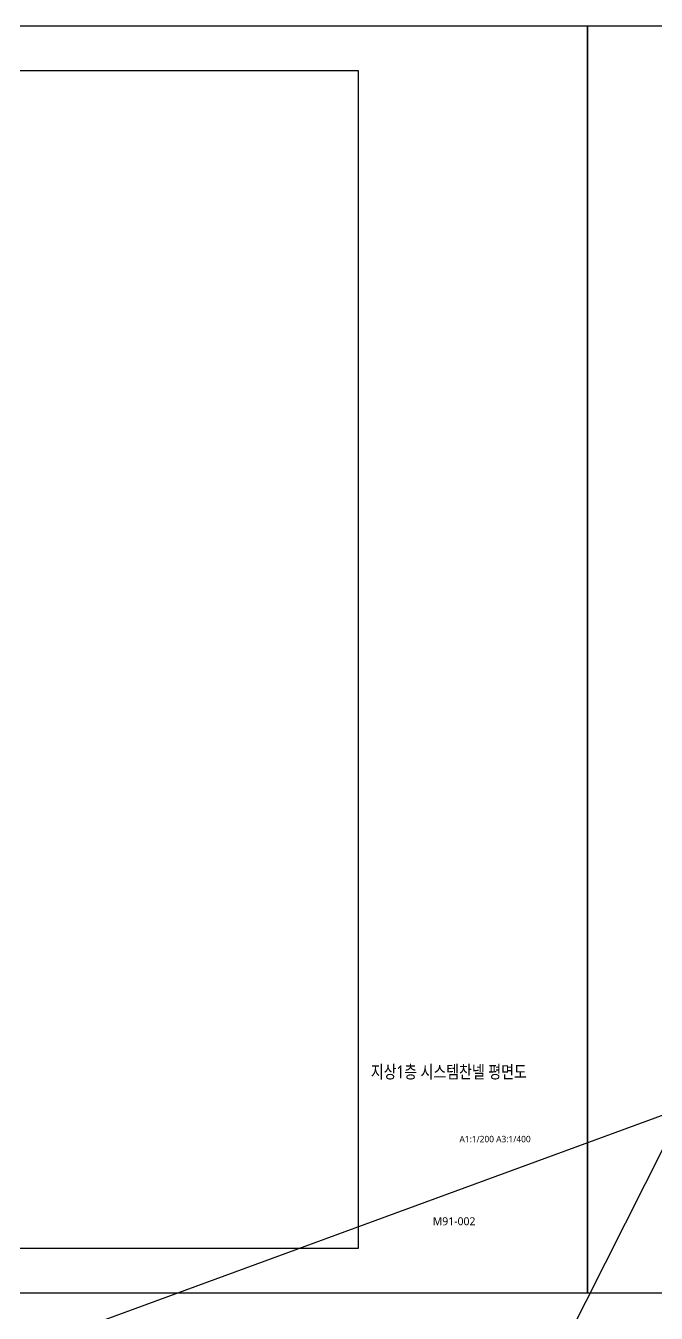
# Model space of a CAD drawing. Header units: millimetres. Extents: x 61566 to 504600, y -69328 to 118800.
# Drawn here: x 283767 to 342843, y -1881 to 118800 of the extents above; entities that cross this region are included whole.
import ezdxf
from ezdxf.enums import TextEntityAlignment as Align

# ---------------------------------------------------------------- set-up
doc = ezdxf.new("R2010")
doc.units = ezdxf.units.MM
doc.header["$LTSCALE"] = 200
doc.layers.get('DEFPOINTS').update_dxf_attribs({"color": 137})
doc.layers.add('TEXT', color=3, linetype='Continuous')
doc.layers.add('WALL-D', color=3, linetype='Continuous')
doc.styles.add('스타일1', font='malgun.ttf')

# ---------------------------------------------------------------- blocks, each defined once
blk = doc.blocks.new('sheet-line')
at = {"layer": 'DEFPOINTS'}
blk.add_lwpolyline([(168200, -356400), (0, -356400), (0, -237600), (168200, -237600)], close=True, dxfattribs=at)

msp = doc.modelspace()

# ---------------------------------------------------------------- linework, layer by layer
at = {"layer": 'DEFPOINTS', "color": 1}
for p, q in [((377122, 80427.7), (306378.2, -60109.2)), ((423727.7, 46097.2), (257557.6, -14812.2))]:
    msp.add_line(p, q, dxfattribs=at)
at = {"layer": 'DEFPOINTS'}
msp.add_lwpolyline([(177500, 114600), (314900, 114600), (314900, 4200), (177500, 4200)], close=True, dxfattribs=at)
msp.add_lwpolyline([(177500, 114600), (314900, 114600), (314900, 4200), (177500, 4200)], close=True, dxfattribs=at)

# ---------------------------------------------------------------- block references
at = {"layer": 'WALL-D'}
for p in [(168200, 356400), (168200, 356400), (336400, 356400), (336400, 356400)]:
    msp.add_blockref('sheet-line', p, dxfattribs=at)

# ---------------------------------------------------------------- texts
at = {"layer": 'TEXT', "color": 3, "style": '스타일1', "width": 0.8}
msp.add_text('지상1층 시스템찬넬 평면도', height=1200, dxfattribs=at).set_placement((323408.4, 20745), align=Align.MIDDLE_CENTER)
at = {"layer": 'TEXT', "color": 3, "style": '스타일1'}
for s, height, p in [('A1:1/200 A3:1/400', 600, (327743.3, 14445.8)), ('M91-002', 750, (323903.9, 6741))]:
    msp.add_text(s, height=height, dxfattribs=at).set_placement(p, align=Align.MIDDLE_CENTER)

doc.saveas('drawing.dxf')
